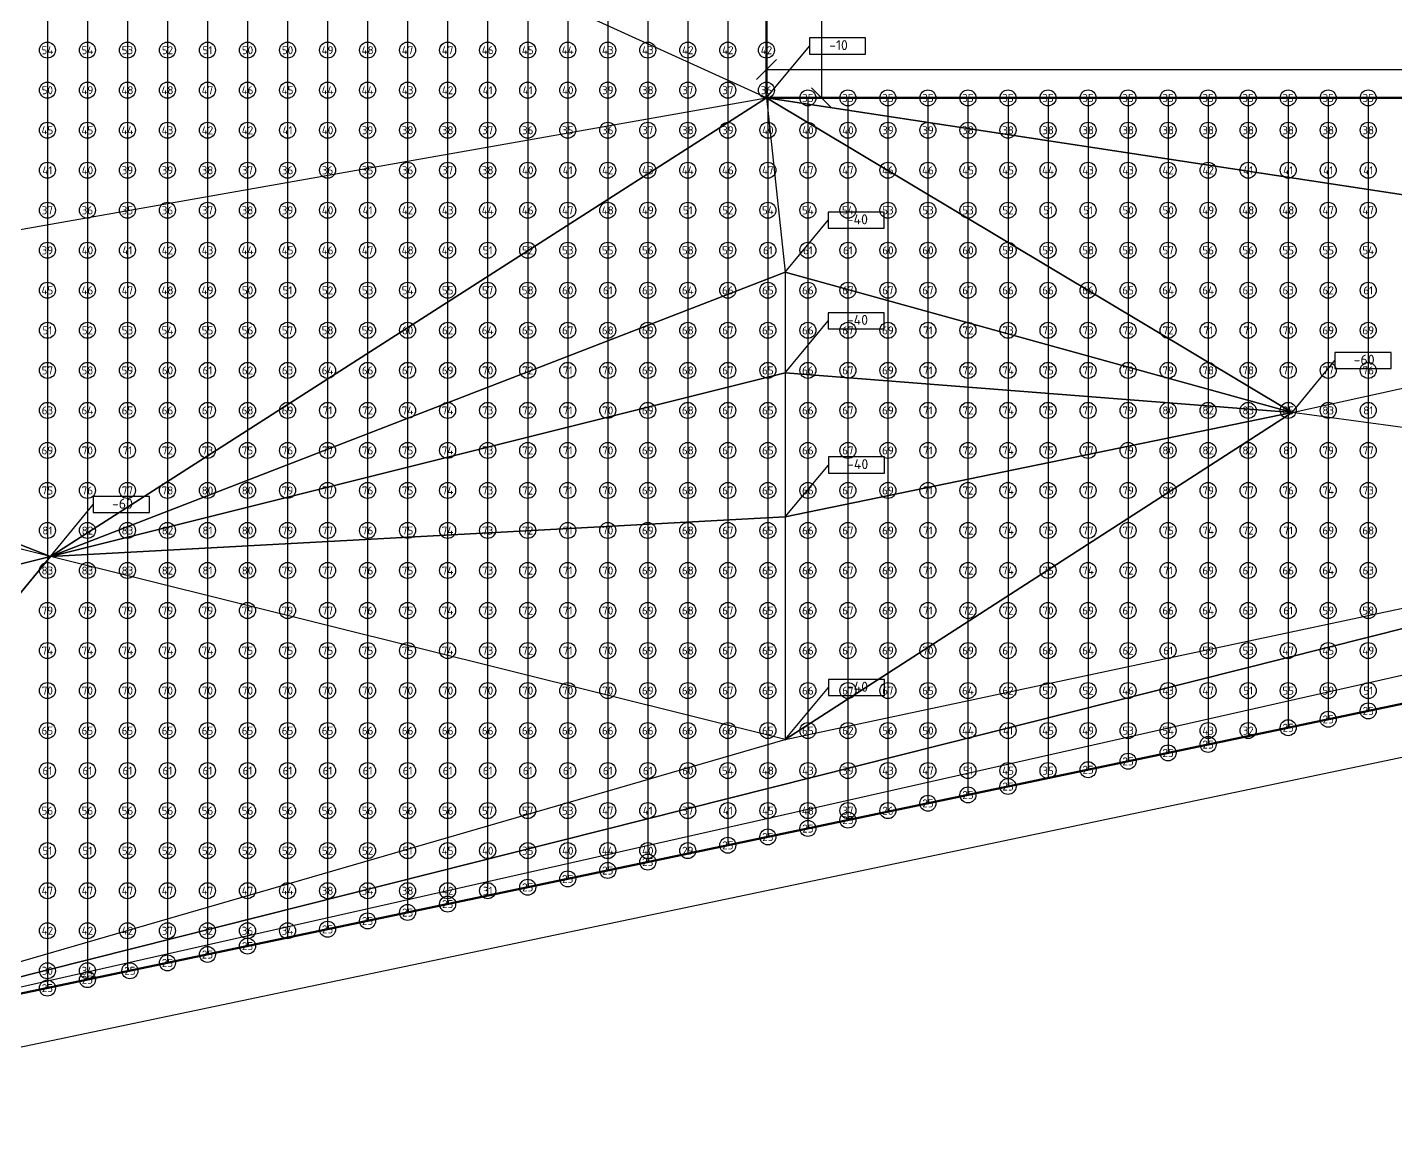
# Model space of a CAD drawing. Header units: millimetres. Extents: x 3543 to 412546, y -146359 to 38454.
# Drawn here: x 220609 to 237701, y -145965 to -132058 of the extents above; entities that cross this region are included whole.
import ezdxf
from ezdxf.enums import TextEntityAlignment as Align

# ---------------------------------------------------------------- set-up
doc = ezdxf.new("R2010")
doc.units = ezdxf.units.MM
doc.layers.add('контур', color=1, linetype='Continuous', lineweight=50)
doc.layers.add('размеры', color=7, linetype='Continuous', lineweight=5)
for name, color, linetype in [('линии_высот', 4, 'Continuous'), ('опоры_текстvb', 7, 'Continuous'), ('опорыvb', 7, 'Continuous'), ('сеткаvb', 8, 'Continuous')]:
    doc.layers.add(name, color=color, linetype=linetype)
doc.styles.add('isocpeur', font='isocpeur.ttf')
doc.dimstyles.new('ISO-25', dxfattribs={"dimtxt": 2.5, "dimasz": 2.5, "dimexe": 1.25, "dimexo": 0.625, "dimtad": 1, "dimdec": 0, "dimtxsty": 'isocpeur', "dimblk": 'OBLIQUE', "dimcen": 2.5, "dimadec": 0, "dimazin": 0, "dimtfac": 1, "dimtdec": 0, "dimtmove": 0, "dimatfit": 3, "dimfxl": 1, "dimarcsym": 0})

# ---------------------------------------------------------------- blocks, each defined once
blk = doc.blocks.new('otmetka_oporvb')
at = {"linetype": 'ByBlock', "lineweight": -2}
blk.add_hatch(color=0, dxfattribs=at).paths.add_polyline_path([(-38, -32, 1), (38, 32, 1)])
at = {"color": 0, "linetype": 'ByBlock', "lineweight": -2}
blk.add_line((0, 0), (2142, 2596), dxfattribs=at)
at = {"color": 0}
blk.add_lwpolyline([(2142, 2196), (4942, 2196), (4942, 2996), (2142, 2996)], close=True, dxfattribs=at)
at = {"color": 0, "linetype": 'ByBlock', "lineweight": -2, "style": 'isocpeur'}
blk.add_attdef('OTM', text='', height=500, dxfattribs=at).set_placement((3600, 2639), align=Align.MIDDLE_CENTER)
blk = doc.blocks.new('*U28')
at = {"linetype": 'ByBlock', "lineweight": -2}
blk.add_hatch(color=0, dxfattribs=at).paths.add_polyline_path([(-38, -32, 1), (38, 32, 1)])
at = {"color": 0, "linetype": 'ByBlock', "lineweight": -2}
blk.add_line((0, 0), (2147, 2596), dxfattribs=at)
at = {"color": 0}
blk.add_lwpolyline([(2147, 2196), (4947, 2196), (4947, 2996), (2147, 2996)], close=True, dxfattribs=at)
at = {"color": 0, "linetype": 'ByBlock', "lineweight": -2, "style": 'isocpeur'}
blk.add_attdef('OTM', text='', height=500, dxfattribs=at).set_placement((3606, 2639), align=Align.MIDDLE_CENTER)
blk = doc.blocks.new('*U29')
at = {"linetype": 'ByBlock', "lineweight": -2}
blk.add_hatch(color=0, dxfattribs=at).paths.add_polyline_path([(-38, -32, 1), (38, 32, 1)])
at = {"color": 0, "linetype": 'ByBlock', "lineweight": -2}
blk.add_line((0, 0), (2158, 2596), dxfattribs=at)
at = {"color": 0}
blk.add_lwpolyline([(2158, 2196), (4958, 2196), (4958, 2996), (2158, 2996)], close=True, dxfattribs=at)
at = {"color": 0, "linetype": 'ByBlock', "lineweight": -2, "style": 'isocpeur'}
blk.add_attdef('OTM', text='', height=500, dxfattribs=at).set_placement((3617, 2639), align=Align.MIDDLE_CENTER)
blk = doc.blocks.new('*U30')
at = {"linetype": 'ByBlock', "lineweight": -2}
blk.add_hatch(color=0, dxfattribs=at).paths.add_polyline_path([(-38, -32, 1), (38, 32, 1)])
at = {"color": 0, "linetype": 'ByBlock', "lineweight": -2}
blk.add_line((0, 0), (2151, 2596), dxfattribs=at)
at = {"color": 0}
blk.add_lwpolyline([(2151, 2196), (4951, 2196), (4951, 2996), (2151, 2996)], close=True, dxfattribs=at)
at = {"color": 0, "linetype": 'ByBlock', "lineweight": -2, "style": 'isocpeur'}
blk.add_attdef('OTM', text='', height=500, dxfattribs=at).set_placement((3609, 2639), align=Align.MIDDLE_CENTER)
blk = doc.blocks.new('opor_symbPRO')
at = {"color": 0, "ltscale": 20}
blk.add_circle((0, 0), 100, dxfattribs=at)
at = {"layer": 'опоры_текстvb', "color": 0, "linetype": 'ByBlock', "lineweight": -2, "style": 'isocpeur'}
blk.add_attdef('COL', text='', height=100, dxfattribs=at).set_placement((0, -1), align=Align.MIDDLE_CENTER)
blk = doc.blocks.new('_OBLIQUE')
at = {"color": 0, "linetype": 'ByBlock'}
blk.add_line((-0.5, -0.5), (0.5, 0.5), dxfattribs=at)
blk = doc.blocks.new('*D50')
at = {"layer": 'Defpoints', "color": 0, "transparency": 16777216}
for p in [(229842, -122842), (229842, -132940), (230530, -132940)]:
    blk.add_point(p, dxfattribs=at)
at = {"layer": 'размеры', "color": 0, "lineweight": -2, "transparency": 16777216}
for p, q in [((229904, -122842), (230655, -122842)), ((230530, -122842), (230530, -132940)), ((229904, -132940), (230655, -132940))]:
    blk.add_line(p, q, dxfattribs=at)
at = {"layer": 'размеры', "color": 0, "lineweight": -2, "transparency": 16777216, "xscale": 250, "yscale": 250, "zscale": 250}
for p, rotation in [((230530, -122842), 90), ((230530, -132940), 270)]:
    blk.add_blockref('_OBLIQUE', p, dxfattribs=dict(at, rotation=rotation))
at = {"layer": 'размеры', "color": 0, "transparency": 16777216, "insert": (230317, -127891), "char_height": 300, "attachment_point": 5, "rotation": 90, "style": 'isocpeur'}
blk.add_mtext('10097', dxfattribs=at)
blk = doc.blocks.new('*D51')
at = {"layer": 'Defpoints', "color": 0, "transparency": 16777216}
for p in [(261341, -132583), (229842, -132940), (261341, -132940)]:
    blk.add_point(p, dxfattribs=at)
at = {"layer": 'размеры', "color": 0, "lineweight": -2, "transparency": 16777216}
for p, q in [((229842, -132877), (229842, -132458)), ((261341, -132877), (261341, -132458)), ((229842, -132583), (261341, -132583))]:
    blk.add_line(p, q, dxfattribs=at)
at = {"layer": 'размеры', "color": 0, "lineweight": -2, "transparency": 16777216, "xscale": 250, "yscale": 250, "zscale": 250, "rotation": 180}
blk.add_blockref('_OBLIQUE', (229842, -132583), dxfattribs=at)
at = {"layer": 'размеры', "color": 0, "lineweight": -2, "transparency": 16777216, "xscale": 250, "yscale": 250, "zscale": 250}
blk.add_blockref('_OBLIQUE', (261341, -132583), dxfattribs=at)
at = {"layer": 'размеры', "color": 0, "transparency": 16777216, "insert": (245592, -132370), "char_height": 300, "attachment_point": 5, "style": 'isocpeur'}
blk.add_mtext('31500', dxfattribs=at)
blk = doc.blocks.new('*D49')
at = {"layer": 'Defpoints', "color": 0, "transparency": 16777216}
for p in [(299003, -127661), (215545, -145174), (215680, -145817)]:
    blk.add_point(p, dxfattribs=at)
at = {"layer": 'размеры', "color": 0, "lineweight": -2, "transparency": 16777216}
for p, q in [((299016, -127722), (299164, -128426)), ((299138, -128304), (215680, -145817)), ((215558, -145235), (215706, -145939))]:
    blk.add_line(p, q, dxfattribs=at)
at = {"layer": 'размеры', "color": 0, "lineweight": -2, "transparency": 16777216, "xscale": 250, "yscale": 250, "zscale": 250}
for p, rotation in [((299138, -128304), 11.85098422200823), ((215680, -145817), 191.8509842220083)]:
    blk.add_blockref('_OBLIQUE', p, dxfattribs=dict(at, rotation=rotation))
at = {"layer": 'размеры', "color": 0, "transparency": 16777216, "insert": (257365, -136852), "char_height": 300, "attachment_point": 5, "rotation": 11.851, "style": 'isocpeur'}
blk.add_mtext('85276', dxfattribs=at)

msp = doc.modelspace()

# ---------------------------------------------------------------- linework, layer by layer
at = {"layer": 'контур', "linetype": 'Continuous'}
msp.add_lwpolyline([(215545, -145173.6), (210858.8, -122842.2), (229841.6, -122842.2), (229841.6, -132939.6), (261341.5, -132939.6), (261341.5, -122842.2), (299003.2, -122842.2), (299003.2, -127660.7)], close=True, dxfattribs=at)
at = {"layer": 'линии_высот'}
for points in [[(252298.9, -136875.6), (215545, -145173.6), (299003.2, -127660.7)], [(220891.8, -128871.8), (213579.5, -135807), (229841.6, -132939.6)], [(220891.8, -128871.8), (229841.6, -130875.7), (229841.6, -132939.6)], [(220897.2, -138667.6), (213579.5, -135807), (229841.6, -132939.6)], [(220897.2, -138667.6), (229841.6, -132939.6), (230076.7, -135115.1)], [(236407.9, -136868.8), (229841.6, -132939.6), (230076.7, -135115.1)], [(229841.6, -132939.6), (236407.9, -136868.8), (244279.5, -135135.9)], [(229841.6, -132939.6), (244279.5, -135135.9), (261341.5, -132939.6)], [(220897.2, -138667.6), (230076.7, -135115.1), (230076.7, -136371.6)], [(236407.9, -136868.8), (230076.7, -135115.1), (230076.7, -136371.6)], [(236407.9, -136868.8), (244279.5, -135135.9), (244268.4, -137933.7)], [(220897.2, -138667.6), (213807, -136891.3), (213579.5, -135807)], [(220897.2, -138667.6), (230076.7, -136371.6), (230076.7, -138173.7)], [(236407.9, -136868.8), (230076.7, -136371.6), (230076.7, -138173.7)], [(220897.2, -138667.6), (213807, -136891.3), (214515.2, -140266.4)], [(244268.4, -137933.7), (252298.9, -136875.6), (215545, -145173.6)], [(236407.9, -136868.8), (230076.7, -138173.7), (230076.7, -140954.3)], [(244268.4, -137933.7), (236407.9, -136868.8), (230076.7, -140954.3)], [(215545, -145173.6), (230076.7, -140954.3), (244268.4, -137933.7)], [(220897.2, -138667.6), (230076.7, -138173.7), (230076.7, -140954.3)], [(220897.2, -138667.6), (214515.2, -140266.4), (215545, -145173.6)], [(220897.2, -138667.6), (215545, -145173.6), (230076.7, -140954.3)]]:
    msp.add_lwpolyline(points, close=True, dxfattribs=at)
at = {"layer": 'сеткаvb'}
for p, q in [((220858.8, -122842.2), (220858.8, -144058.5)), ((221358.8, -122842.2), (221358.8, -143953.6)), ((221858.8, -122842.2), (221858.8, -143848.7)), ((222358.8, -122842.2), (222358.8, -143743.7)), ((222858.8, -122842.2), (222858.8, -143638.8)), ((223358.8, -122842.2), (223358.8, -143533.9)), ((223858.8, -122842.2), (223858.8, -143429)), ((224358.8, -122842.2), (224358.8, -143324.1)), ((224858.8, -122842.2), (224858.8, -143219.1)), ((225358.8, -122842.2), (225358.8, -143114.2)), ((225858.8, -122842.2), (225858.8, -143009.3)), ((226358.8, -122842.2), (226358.8, -142904.4)), ((226858.8, -122842.2), (226858.8, -142799.5)), ((227358.8, -122842.2), (227358.8, -142694.5)), ((227858.8, -122842.2), (227858.8, -142589.6)), ((228358.8, -122842.2), (228358.8, -142484.7)), ((228858.8, -122842.2), (228858.8, -142379.8)), ((229358.8, -122842.2), (229358.8, -142274.9)), ((229858.8, -132939.6), (229858.8, -142169.9)), ((230358.8, -132939.6), (230358.8, -142065)), ((230858.8, -132939.6), (230858.8, -141960.1)), ((231358.8, -132939.6), (231358.8, -141855.2)), ((231858.8, -132939.6), (231858.8, -141750.3)), ((232358.8, -132939.6), (232358.8, -141645.4)), ((232858.8, -132939.6), (232858.8, -141540.4)), ((233358.8, -132939.6), (233358.8, -141435.5)), ((233858.8, -132939.6), (233858.8, -141330.6)), ((234358.8, -132939.6), (234358.8, -141225.7)), ((234858.8, -132939.6), (234858.8, -141120.8)), ((235358.8, -132939.6), (235358.8, -141015.8)), ((235858.8, -132939.6), (235858.8, -140910.9)), ((236358.8, -132939.6), (236358.8, -140806)), ((236858.8, -132939.6), (236858.8, -140701.1)), ((237358.8, -132939.6), (237358.8, -140596.2))]:
    msp.add_line(p, q, dxfattribs=at)
at = {"layer": 'сеткаvb', "linetype": 'Continuous'}
msp.add_line((229841.6, -122842.2), (229841.6, -132939.6), dxfattribs=at)

# ---------------------------------------------------------------- block references
at = {"xscale": 0.25, "yscale": 0.25, "zscale": 0.25}
for name, p, values in [('otmetka_oporvb', (229841.6, -132939.6), {'OTM': '-10'}), ('otmetka_oporvb', (230076.7, -135115.1), {'OTM': '-40'}), ('*U28', (230076.7, -136371.6), {'OTM': '-40'}), ('otmetka_oporvb', (236407.9, -136868.8), {'OTM': '-60'}), ('*U29', (230076.7, -138173.7), {'OTM': '-40'}), ('otmetka_oporvb', (220897.2, -138667.6), {'OTM': '-60'}), ('*U30', (230076.7, -140954.3), {'OTM': '-40'})]:
    msp.add_blockref(name, p, dxfattribs=at).add_auto_attribs(values)
at = {"layer": 'опорыvb', "color": 131}
for p, values in [((220858.8, -132342.2), {'COL': '54'}), ((221358.8, -132342.2), {'COL': '54'}), ((221858.8, -132342.2), {'COL': '53'}), ((222358.8, -132342.2), {'COL': '52'}), ((222858.8, -132342.2), {'COL': '51'}), ((223358.8, -132342.2), {'COL': '50'}), ((223858.8, -132342.2), {'COL': '50'}), ((220858.8, -132842.2), {'COL': '50'}), ((228858.8, -134342.2), {'COL': '51'}), ((229358.8, -134342.2), {'COL': '52'}), ((229858.8, -134342.2), {'COL': '54'}), ((230358.8, -134342.2), {'COL': '54'}), ((230858.8, -134342.2), {'COL': '54'}), ((231358.8, -134342.2), {'COL': '53'}), ((231858.8, -134342.2), {'COL': '53'}), ((232358.8, -134342.2), {'COL': '53'}), ((232858.8, -134342.2), {'COL': '52'}), ((233358.8, -134342.2), {'COL': '51'}), ((233858.8, -134342.2), {'COL': '51'}), ((234358.8, -134342.2), {'COL': '50'}), ((234858.8, -134342.2), {'COL': '50'}), ((226358.8, -134842.2), {'COL': '51'}), ((226858.8, -134842.2), {'COL': '52'}), ((227358.8, -134842.2), {'COL': '53'}), ((227858.8, -134842.2), {'COL': '55'}), ((228358.8, -134842.2), {'COL': '56'}), ((228858.8, -134842.2), {'COL': '58'}), ((229358.8, -134842.2), {'COL': '59'}), ((229858.8, -134842.2), {'COL': '61'}), ((230358.8, -134842.2), {'COL': '61'}), ((230858.8, -134842.2), {'COL': '61'}), ((231358.8, -134842.2), {'COL': '60'}), ((231858.8, -134842.2), {'COL': '60'}), ((232358.8, -134842.2), {'COL': '60'}), ((232858.8, -134842.2), {'COL': '59'}), ((233358.8, -134842.2), {'COL': '59'}), ((233858.8, -134842.2), {'COL': '58'}), ((234358.8, -134842.2), {'COL': '58'}), ((234858.8, -134842.2), {'COL': '57'}), ((235358.8, -134842.2), {'COL': '56'}), ((235858.8, -134842.2), {'COL': '56'}), ((236358.8, -134842.2), {'COL': '55'}), ((236858.8, -134842.2), {'COL': '55'}), ((237358.8, -134842.2), {'COL': '54'}), ((223358.8, -135342.2), {'COL': '50'}), ((223858.8, -135342.2), {'COL': '51'}), ((224358.8, -135342.2), {'COL': '52'}), ((224858.8, -135342.2), {'COL': '53'}), ((225358.8, -135342.2), {'COL': '54'}), ((225858.8, -135342.2), {'COL': '55'}), ((226358.8, -135342.2), {'COL': '57'}), ((226858.8, -135342.2), {'COL': '58'}), ((227358.8, -135342.2), {'COL': '60'}), ((227858.8, -135342.2), {'COL': '61'}), ((228358.8, -135342.2), {'COL': '63'}), ((228858.8, -135342.2), {'COL': '64'}), ((229358.8, -135342.2), {'COL': '66'}), ((229858.8, -135342.2), {'COL': '65'}), ((230358.8, -135342.2), {'COL': '66'}), ((230858.8, -135342.2), {'COL': '67'}), ((231358.8, -135342.2), {'COL': '67'}), ((231858.8, -135342.2), {'COL': '67'}), ((232358.8, -135342.2), {'COL': '67'}), ((232858.8, -135342.2), {'COL': '66'}), ((233358.8, -135342.2), {'COL': '66'}), ((233858.8, -135342.2), {'COL': '66'}), ((234358.8, -135342.2), {'COL': '65'}), ((234858.8, -135342.2), {'COL': '64'}), ((235358.8, -135342.2), {'COL': '64'}), ((235858.8, -135342.2), {'COL': '63'}), ((236358.8, -135342.2), {'COL': '63'}), ((236858.8, -135342.2), {'COL': '62'}), ((237358.8, -135342.2), {'COL': '61'}), ((220858.8, -135842.2), {'COL': '51'}), ((221358.8, -135842.2), {'COL': '52'}), ((221858.8, -135842.2), {'COL': '53'}), ((222358.8, -135842.2), {'COL': '54'}), ((222858.8, -135842.2), {'COL': '55'}), ((223358.8, -135842.2), {'COL': '56'}), ((223858.8, -135842.2), {'COL': '57'}), ((224358.8, -135842.2), {'COL': '58'}), ((224858.8, -135842.2), {'COL': '59'}), ((225358.8, -135842.2), {'COL': '60'}), ((225858.8, -135842.2), {'COL': '62'}), ((226358.8, -135842.2), {'COL': '64'}), ((226858.8, -135842.2), {'COL': '65'}), ((227358.8, -135842.2), {'COL': '67'}), ((227858.8, -135842.2), {'COL': '68'}), ((228358.8, -135842.2), {'COL': '69'}), ((228858.8, -135842.2), {'COL': '68'}), ((229358.8, -135842.2), {'COL': '67'}), ((229858.8, -135842.2), {'COL': '65'}), ((230358.8, -135842.2), {'COL': '66'}), ((230858.8, -135842.2), {'COL': '67'}), ((231358.8, -135842.2), {'COL': '69'}), ((231858.8, -135842.2), {'COL': '71'}), ((232358.8, -135842.2), {'COL': '72'}), ((232858.8, -135842.2), {'COL': '73'}), ((233358.8, -135842.2), {'COL': '73'}), ((233858.8, -135842.2), {'COL': '73'}), ((234358.8, -135842.2), {'COL': '72'}), ((234858.8, -135842.2), {'COL': '72'}), ((235358.8, -135842.2), {'COL': '71'}), ((235858.8, -135842.2), {'COL': '71'}), ((236358.8, -135842.2), {'COL': '70'}), ((236858.8, -135842.2), {'COL': '69'}), ((237358.8, -135842.2), {'COL': '69'}), ((220858.8, -136342.2), {'COL': '57'}), ((221358.8, -136342.2), {'COL': '58'}), ((221858.8, -136342.2), {'COL': '59'}), ((222358.8, -136342.2), {'COL': '60'}), ((222858.8, -136342.2), {'COL': '61'}), ((223358.8, -136342.2), {'COL': '62'}), ((223858.8, -136342.2), {'COL': '63'}), ((224358.8, -136342.2), {'COL': '64'}), ((224858.8, -136342.2), {'COL': '66'}), ((225358.8, -136342.2), {'COL': '67'}), ((225858.8, -136342.2), {'COL': '69'}), ((226358.8, -136342.2), {'COL': '70'}), ((226858.8, -136342.2), {'COL': '72'}), ((227358.8, -136342.2), {'COL': '71'}), ((227858.8, -136342.2), {'COL': '70'}), ((228358.8, -136342.2), {'COL': '69'}), ((228858.8, -136342.2), {'COL': '68'}), ((229358.8, -136342.2), {'COL': '67'}), ((229858.8, -136342.2), {'COL': '65'}), ((230358.8, -136342.2), {'COL': '66'}), ((230858.8, -136342.2), {'COL': '67'}), ((231358.8, -136342.2), {'COL': '69'}), ((231858.8, -136342.2), {'COL': '71'}), ((232358.8, -136342.2), {'COL': '72'}), ((232858.8, -136342.2), {'COL': '74'}), ((233358.8, -136342.2), {'COL': '75'}), ((233858.8, -136342.2), {'COL': '77'}), ((234358.8, -136342.2), {'COL': '79'}), ((234858.8, -136342.2), {'COL': '79'}), ((235358.8, -136342.2), {'COL': '78'}), ((235858.8, -136342.2), {'COL': '78'}), ((236358.8, -136342.2), {'COL': '77'}), ((236858.8, -136342.2), {'COL': '77'}), ((237358.8, -136342.2), {'COL': '76'}), ((220858.8, -136842.2), {'COL': '63'}), ((221358.8, -136842.2), {'COL': '64'}), ((221858.8, -136842.2), {'COL': '65'}), ((222358.8, -136842.2), {'COL': '66'}), ((222858.8, -136842.2), {'COL': '67'}), ((223358.8, -136842.2), {'COL': '68'}), ((223858.8, -136842.2), {'COL': '69'}), ((224358.8, -136842.2), {'COL': '71'}), ((224858.8, -136842.2), {'COL': '72'}), ((225358.8, -136842.2), {'COL': '74'}), ((225858.8, -136842.2), {'COL': '74'}), ((226358.8, -136842.2), {'COL': '73'}), ((226858.8, -136842.2), {'COL': '72'}), ((227358.8, -136842.2), {'COL': '71'}), ((227858.8, -136842.2), {'COL': '70'}), ((228358.8, -136842.2), {'COL': '69'}), ((228858.8, -136842.2), {'COL': '68'}), ((229358.8, -136842.2), {'COL': '67'}), ((229858.8, -136842.2), {'COL': '65'}), ((230358.8, -136842.2), {'COL': '66'}), ((230858.8, -136842.2), {'COL': '67'}), ((231358.8, -136842.2), {'COL': '69'}), ((231858.8, -136842.2), {'COL': '71'}), ((232358.8, -136842.2), {'COL': '72'}), ((232858.8, -136842.2), {'COL': '74'}), ((233358.8, -136842.2), {'COL': '75'}), ((233858.8, -136842.2), {'COL': '77'}), ((234358.8, -136842.2), {'COL': '79'}), ((220858.8, -137342.2), {'COL': '69'}), ((221358.8, -137342.2), {'COL': '70'}), ((221858.8, -137342.2), {'COL': '71'}), ((222358.8, -137342.2), {'COL': '72'}), ((222858.8, -137342.2), {'COL': '73'}), ((223358.8, -137342.2), {'COL': '75'}), ((223858.8, -137342.2), {'COL': '76'}), ((224358.8, -137342.2), {'COL': '77'}), ((224858.8, -137342.2), {'COL': '76'}), ((225358.8, -137342.2), {'COL': '75'}), ((225858.8, -137342.2), {'COL': '74'}), ((226358.8, -137342.2), {'COL': '73'}), ((226858.8, -137342.2), {'COL': '72'}), ((227358.8, -137342.2), {'COL': '71'}), ((227858.8, -137342.2), {'COL': '70'}), ((228358.8, -137342.2), {'COL': '69'}), ((228858.8, -137342.2), {'COL': '68'}), ((229358.8, -137342.2), {'COL': '67'}), ((229858.8, -137342.2), {'COL': '65'}), ((230358.8, -137342.2), {'COL': '66'}), ((230858.8, -137342.2), {'COL': '67'}), ((231358.8, -137342.2), {'COL': '69'}), ((231858.8, -137342.2), {'COL': '71'}), ((232358.8, -137342.2), {'COL': '72'}), ((232858.8, -137342.2), {'COL': '74'}), ((233358.8, -137342.2), {'COL': '75'}), ((233858.8, -137342.2), {'COL': '77'}), ((234358.8, -137342.2), {'COL': '79'}), ((236858.8, -137342.2), {'COL': '79'}), ((237358.8, -137342.2), {'COL': '77'}), ((220858.8, -137842.2), {'COL': '75'}), ((221358.8, -137842.2), {'COL': '76'}), ((221858.8, -137842.2), {'COL': '77'}), ((222358.8, -137842.2), {'COL': '78'}), ((223858.8, -137842.2), {'COL': '79'}), ((224358.8, -137842.2), {'COL': '77'}), ((224858.8, -137842.2), {'COL': '76'}), ((225358.8, -137842.2), {'COL': '75'}), ((225858.8, -137842.2), {'COL': '74'}), ((226358.8, -137842.2), {'COL': '73'}), ((226858.8, -137842.2), {'COL': '72'}), ((227358.8, -137842.2), {'COL': '71'}), ((227858.8, -137842.2), {'COL': '70'}), ((228358.8, -137842.2), {'COL': '69'}), ((228858.8, -137842.2), {'COL': '68'}), ((229358.8, -137842.2), {'COL': '67'}), ((229858.8, -137842.2), {'COL': '65'}), ((230358.8, -137842.2), {'COL': '66'}), ((230858.8, -137842.2), {'COL': '67'}), ((231358.8, -137842.2), {'COL': '69'}), ((231858.8, -137842.2), {'COL': '71'}), ((232358.8, -137842.2), {'COL': '72'}), ((232858.8, -137842.2), {'COL': '74'}), ((233358.8, -137842.2), {'COL': '75'}), ((233858.8, -137842.2), {'COL': '77'}), ((234358.8, -137842.2), {'COL': '79'}), ((235358.8, -137842.2), {'COL': '79'}), ((235858.8, -137842.2), {'COL': '77'}), ((236358.8, -137842.2), {'COL': '76'}), ((236858.8, -137842.2), {'COL': '74'}), ((237358.8, -137842.2), {'COL': '73'}), ((223858.8, -138342.2), {'COL': '79'}), ((224358.8, -138342.2), {'COL': '77'}), ((224858.8, -138342.2), {'COL': '76'}), ((225358.8, -138342.2), {'COL': '75'}), ((225858.8, -138342.2), {'COL': '74'}), ((226358.8, -138342.2), {'COL': '73'}), ((226858.8, -138342.2), {'COL': '72'}), ((227358.8, -138342.2), {'COL': '71'}), ((227858.8, -138342.2), {'COL': '70'}), ((228358.8, -138342.2), {'COL': '69'}), ((228858.8, -138342.2), {'COL': '68'}), ((229358.8, -138342.2), {'COL': '67'}), ((229858.8, -138342.2), {'COL': '65'}), ((230358.8, -138342.2), {'COL': '66'}), ((230858.8, -138342.2), {'COL': '67'}), ((231358.8, -138342.2), {'COL': '69'}), ((231858.8, -138342.2), {'COL': '71'}), ((232358.8, -138342.2), {'COL': '72'}), ((232858.8, -138342.2), {'COL': '74'}), ((233358.8, -138342.2), {'COL': '75'}), ((233858.8, -138342.2), {'COL': '77'}), ((234358.8, -138342.2), {'COL': '77'}), ((234858.8, -138342.2), {'COL': '75'}), ((235358.8, -138342.2), {'COL': '74'}), ((235858.8, -138342.2), {'COL': '72'}), ((236358.8, -138342.2), {'COL': '71'}), ((236858.8, -138342.2), {'COL': '69'}), ((237358.8, -138342.2), {'COL': '68'}), ((223858.8, -138842.2), {'COL': '79'}), ((224358.8, -138842.2), {'COL': '77'}), ((224858.8, -138842.2), {'COL': '76'}), ((225358.8, -138842.2), {'COL': '75'}), ((225858.8, -138842.2), {'COL': '74'}), ((226358.8, -138842.2), {'COL': '73'}), ((226858.8, -138842.2), {'COL': '72'}), ((227358.8, -138842.2), {'COL': '71'}), ((227858.8, -138842.2), {'COL': '70'}), ((228358.8, -138842.2), {'COL': '69'}), ((228858.8, -138842.2), {'COL': '68'}), ((229358.8, -138842.2), {'COL': '67'}), ((229858.8, -138842.2), {'COL': '65'}), ((230358.8, -138842.2), {'COL': '66'}), ((230858.8, -138842.2), {'COL': '67'}), ((231358.8, -138842.2), {'COL': '69'}), ((231858.8, -138842.2), {'COL': '71'}), ((232358.8, -138842.2), {'COL': '72'}), ((232858.8, -138842.2), {'COL': '74'}), ((233358.8, -138842.2), {'COL': '75'}), ((233858.8, -138842.2), {'COL': '74'}), ((234358.8, -138842.2), {'COL': '72'}), ((234858.8, -138842.2), {'COL': '71'}), ((235358.8, -138842.2), {'COL': '69'}), ((235858.8, -138842.2), {'COL': '67'}), ((236358.8, -138842.2), {'COL': '66'}), ((236858.8, -138842.2), {'COL': '64'}), ((237358.8, -138842.2), {'COL': '63'}), ((220858.8, -139342.2), {'COL': '79'}), ((221358.8, -139342.2), {'COL': '79'}), ((221858.8, -139342.2), {'COL': '79'}), ((222358.8, -139342.2), {'COL': '79'}), ((222858.8, -139342.2), {'COL': '79'}), ((223358.8, -139342.2), {'COL': '79'}), ((223858.8, -139342.2), {'COL': '79'}), ((224358.8, -139342.2), {'COL': '77'}), ((224858.8, -139342.2), {'COL': '76'}), ((225358.8, -139342.2), {'COL': '75'}), ((225858.8, -139342.2), {'COL': '74'}), ((226358.8, -139342.2), {'COL': '73'}), ((226858.8, -139342.2), {'COL': '72'}), ((227358.8, -139342.2), {'COL': '71'}), ((227858.8, -139342.2), {'COL': '70'}), ((228358.8, -139342.2), {'COL': '69'}), ((228858.8, -139342.2), {'COL': '68'}), ((229358.8, -139342.2), {'COL': '67'}), ((229858.8, -139342.2), {'COL': '65'}), ((230358.8, -139342.2), {'COL': '66'}), ((230858.8, -139342.2), {'COL': '67'}), ((231358.8, -139342.2), {'COL': '69'}), ((231858.8, -139342.2), {'COL': '71'}), ((232358.8, -139342.2), {'COL': '72'}), ((232858.8, -139342.2), {'COL': '72'}), ((233358.8, -139342.2), {'COL': '70'}), ((233858.8, -139342.2), {'COL': '69'}), ((234358.8, -139342.2), {'COL': '67'}), ((234858.8, -139342.2), {'COL': '66'}), ((235358.8, -139342.2), {'COL': '64'}), ((235858.8, -139342.2), {'COL': '63'}), ((236358.8, -139342.2), {'COL': '61'}), ((236858.8, -139342.2), {'COL': '59'}), ((237358.8, -139342.2), {'COL': '58'}), ((220858.8, -139842.2), {'COL': '74'}), ((221358.8, -139842.2), {'COL': '74'}), ((221858.8, -139842.2), {'COL': '74'}), ((222358.8, -139842.2), {'COL': '74'}), ((222858.8, -139842.2), {'COL': '74'}), ((223358.8, -139842.2), {'COL': '75'}), ((223858.8, -139842.2), {'COL': '75'}), ((224358.8, -139842.2), {'COL': '75'}), ((224858.8, -139842.2), {'COL': '75'}), ((225358.8, -139842.2), {'COL': '75'}), ((225858.8, -139842.2), {'COL': '74'}), ((226358.8, -139842.2), {'COL': '73'}), ((226858.8, -139842.2), {'COL': '72'}), ((227358.8, -139842.2), {'COL': '71'}), ((227858.8, -139842.2), {'COL': '70'}), ((228358.8, -139842.2), {'COL': '69'}), ((228858.8, -139842.2), {'COL': '68'}), ((229358.8, -139842.2), {'COL': '67'}), ((229858.8, -139842.2), {'COL': '65'}), ((230358.8, -139842.2), {'COL': '66'}), ((230858.8, -139842.2), {'COL': '67'}), ((231358.8, -139842.2), {'COL': '69'}), ((231858.8, -139842.2), {'COL': '70'}), ((232358.8, -139842.2), {'COL': '69'}), ((232858.8, -139842.2), {'COL': '67'}), ((233358.8, -139842.2), {'COL': '66'}), ((233858.8, -139842.2), {'COL': '64'}), ((234358.8, -139842.2), {'COL': '62'}), ((234858.8, -139842.2), {'COL': '61'}), ((235358.8, -139842.2), {'COL': '59'}), ((235858.8, -139842.2), {'COL': '53'}), ((220858.8, -140342.2), {'COL': '70'}), ((221358.8, -140342.2), {'COL': '70'}), ((221858.8, -140342.2), {'COL': '70'}), ((222358.8, -140342.2), {'COL': '70'}), ((222858.8, -140342.2), {'COL': '70'}), ((223358.8, -140342.2), {'COL': '70'}), ((223858.8, -140342.2), {'COL': '70'}), ((224358.8, -140342.2), {'COL': '70'}), ((224858.8, -140342.2), {'COL': '70'}), ((225358.8, -140342.2), {'COL': '70'}), ((225858.8, -140342.2), {'COL': '70'}), ((226358.8, -140342.2), {'COL': '70'}), ((226858.8, -140342.2), {'COL': '70'}), ((227358.8, -140342.2), {'COL': '70'}), ((227858.8, -140342.2), {'COL': '70'}), ((228358.8, -140342.2), {'COL': '69'}), ((228858.8, -140342.2), {'COL': '68'}), ((229358.8, -140342.2), {'COL': '67'}), ((229858.8, -140342.2), {'COL': '65'}), ((230358.8, -140342.2), {'COL': '66'}), ((230858.8, -140342.2), {'COL': '67'}), ((231358.8, -140342.2), {'COL': '67'}), ((231858.8, -140342.2), {'COL': '65'}), ((232358.8, -140342.2), {'COL': '64'}), ((232858.8, -140342.2), {'COL': '62'}), ((233358.8, -140342.2), {'COL': '57'}), ((233858.8, -140342.2), {'COL': '52'}), ((235858.8, -140342.2), {'COL': '51'}), ((236358.8, -140342.2), {'COL': '55'}), ((236858.8, -140342.2), {'COL': '59'}), ((237358.8, -140342.2), {'COL': '51'}), ((220858.8, -140842.2), {'COL': '65'}), ((221358.8, -140842.2), {'COL': '65'}), ((221858.8, -140842.2), {'COL': '65'}), ((222358.8, -140842.2), {'COL': '65'}), ((222858.8, -140842.2), {'COL': '65'}), ((223358.8, -140842.2), {'COL': '65'}), ((223858.8, -140842.2), {'COL': '65'}), ((224358.8, -140842.2), {'COL': '65'}), ((224858.8, -140842.2), {'COL': '66'}), ((225358.8, -140842.2), {'COL': '66'}), ((225858.8, -140842.2), {'COL': '66'}), ((226358.8, -140842.2), {'COL': '66'}), ((226858.8, -140842.2), {'COL': '66'}), ((227358.8, -140842.2), {'COL': '66'}), ((227858.8, -140842.2), {'COL': '66'}), ((228358.8, -140842.2), {'COL': '66'}), ((228858.8, -140842.2), {'COL': '66'}), ((229358.8, -140842.2), {'COL': '66'}), ((229858.8, -140842.2), {'COL': '65'}), ((230358.8, -140842.2), {'COL': '65'}), ((230858.8, -140842.2), {'COL': '62'}), ((231358.8, -140842.2), {'COL': '56'}), ((231858.8, -140842.2), {'COL': '50'}), ((234358.8, -140842.2), {'COL': '53'}), ((234858.8, -140842.2), {'COL': '54'}), ((220858.8, -141342.2), {'COL': '61'}), ((221358.8, -141342.2), {'COL': '61'}), ((221858.8, -141342.2), {'COL': '61'}), ((222358.8, -141342.2), {'COL': '61'}), ((222858.8, -141342.2), {'COL': '61'}), ((223358.8, -141342.2), {'COL': '61'}), ((223858.8, -141342.2), {'COL': '61'}), ((224358.8, -141342.2), {'COL': '61'}), ((224858.8, -141342.2), {'COL': '61'}), ((225358.8, -141342.2), {'COL': '61'}), ((225858.8, -141342.2), {'COL': '61'}), ((226358.8, -141342.2), {'COL': '61'}), ((226858.8, -141342.2), {'COL': '61'}), ((227358.8, -141342.2), {'COL': '61'}), ((227858.8, -141342.2), {'COL': '61'}), ((228358.8, -141342.2), {'COL': '61'}), ((228858.8, -141342.2), {'COL': '60'}), ((229358.8, -141342.2), {'COL': '54'}), ((232358.8, -141342.2), {'COL': '51'}), ((220858.8, -141842.2), {'COL': '56'}), ((221358.8, -141842.2), {'COL': '56'}), ((221858.8, -141842.2), {'COL': '56'}), ((222358.8, -141842.2), {'COL': '56'}), ((222858.8, -141842.2), {'COL': '56'}), ((223358.8, -141842.2), {'COL': '56'}), ((223858.8, -141842.2), {'COL': '56'}), ((224358.8, -141842.2), {'COL': '56'}), ((224858.8, -141842.2), {'COL': '56'}), ((225358.8, -141842.2), {'COL': '56'}), ((225858.8, -141842.2), {'COL': '56'}), ((226358.8, -141842.2), {'COL': '57'}), ((226858.8, -141842.2), {'COL': '57'}), ((227358.8, -141842.2), {'COL': '53'}), ((220858.8, -142342.2), {'COL': '51'}), ((221358.8, -142342.2), {'COL': '51'}), ((221858.8, -142342.2), {'COL': '52'}), ((222358.8, -142342.2), {'COL': '52'}), ((222858.8, -142342.2), {'COL': '52'}), ((223358.8, -142342.2), {'COL': '52'}), ((223858.8, -142342.2), {'COL': '52'}), ((224358.8, -142342.2), {'COL': '52'}), ((224858.8, -142342.2), {'COL': '52'}), ((225358.8, -142342.2), {'COL': '51'})]:
    msp.add_blockref('opor_symbPRO', p, dxfattribs=at).add_auto_attribs(values)
at = {"layer": 'опорыvb', "color": 92}
for p, values in [((224358.8, -132342.2), {'COL': '49'}), ((224858.8, -132342.2), {'COL': '48'}), ((225358.8, -132342.2), {'COL': '47'}), ((225858.8, -132342.2), {'COL': '47'}), ((226358.8, -132342.2), {'COL': '46'}), ((226858.8, -132342.2), {'COL': '45'}), ((227358.8, -132342.2), {'COL': '44'}), ((227858.8, -132342.2), {'COL': '43'}), ((228358.8, -132342.2), {'COL': '43'}), ((228858.8, -132342.2), {'COL': '42'}), ((229358.8, -132342.2), {'COL': '42'}), ((229841.6, -132342.2), {'COL': '42'}), ((221358.8, -132842.2), {'COL': '49'}), ((221858.8, -132842.2), {'COL': '48'}), ((222358.8, -132842.2), {'COL': '48'}), ((222858.8, -132842.2), {'COL': '47'}), ((223358.8, -132842.2), {'COL': '46'}), ((223858.8, -132842.2), {'COL': '45'}), ((224358.8, -132842.2), {'COL': '44'}), ((224858.8, -132842.2), {'COL': '44'}), ((225358.8, -132842.2), {'COL': '43'}), ((225858.8, -132842.2), {'COL': '42'}), ((226358.8, -132842.2), {'COL': '41'}), ((226858.8, -132842.2), {'COL': '41'}), ((227358.8, -132842.2), {'COL': '40'}), ((227858.8, -132842.2), {'COL': '39'}), ((228358.8, -132842.2), {'COL': '38'}), ((228858.8, -132842.2), {'COL': '37'}), ((229358.8, -132842.2), {'COL': '37'}), ((229841.6, -132842.2), {'COL': '36'}), ((230358.8, -132939.6), {'COL': '35'}), ((230858.8, -132939.6), {'COL': '35'}), ((231358.8, -132939.6), {'COL': '35'}), ((231858.8, -132939.6), {'COL': '35'}), ((232358.8, -132939.6), {'COL': '35'}), ((232858.8, -132939.6), {'COL': '35'}), ((233358.8, -132939.6), {'COL': '35'}), ((233858.8, -132939.6), {'COL': '35'}), ((234358.8, -132939.6), {'COL': '35'}), ((234858.8, -132939.6), {'COL': '35'}), ((235358.8, -132939.6), {'COL': '35'}), ((235858.8, -132939.6), {'COL': '35'}), ((236358.8, -132939.6), {'COL': '35'}), ((236858.8, -132939.6), {'COL': '35'}), ((237358.8, -132939.6), {'COL': '35'}), ((220858.8, -133342.2), {'COL': '45'}), ((221358.8, -133342.2), {'COL': '45'}), ((221858.8, -133342.2), {'COL': '44'}), ((222358.8, -133342.2), {'COL': '43'}), ((222858.8, -133342.2), {'COL': '42'}), ((223358.8, -133342.2), {'COL': '42'}), ((223858.8, -133342.2), {'COL': '41'}), ((224358.8, -133342.2), {'COL': '40'}), ((224858.8, -133342.2), {'COL': '39'}), ((225358.8, -133342.2), {'COL': '38'}), ((225858.8, -133342.2), {'COL': '38'}), ((226358.8, -133342.2), {'COL': '37'}), ((226858.8, -133342.2), {'COL': '36'}), ((227358.8, -133342.2), {'COL': '35'}), ((227858.8, -133342.2), {'COL': '36'}), ((228358.8, -133342.2), {'COL': '37'}), ((228858.8, -133342.2), {'COL': '38'}), ((229358.8, -133342.2), {'COL': '39'}), ((229858.8, -133342.2), {'COL': '40'}), ((230358.8, -133342.2), {'COL': '40'}), ((230858.8, -133342.2), {'COL': '40'}), ((231358.8, -133342.2), {'COL': '39'}), ((231858.8, -133342.2), {'COL': '39'}), ((232358.8, -133342.2), {'COL': '38'}), ((232858.8, -133342.2), {'COL': '38'}), ((233358.8, -133342.2), {'COL': '38'}), ((233858.8, -133342.2), {'COL': '38'}), ((234358.8, -133342.2), {'COL': '38'}), ((234858.8, -133342.2), {'COL': '38'}), ((235358.8, -133342.2), {'COL': '38'}), ((235858.8, -133342.2), {'COL': '38'}), ((236358.8, -133342.2), {'COL': '38'}), ((236858.8, -133342.2), {'COL': '38'}), ((237358.8, -133342.2), {'COL': '38'}), ((220858.8, -133842.2), {'COL': '41'}), ((221358.8, -133842.2), {'COL': '40'}), ((221858.8, -133842.2), {'COL': '39'}), ((222358.8, -133842.2), {'COL': '39'}), ((222858.8, -133842.2), {'COL': '38'}), ((223358.8, -133842.2), {'COL': '37'}), ((223858.8, -133842.2), {'COL': '36'}), ((224358.8, -133842.2), {'COL': '36'}), ((224858.8, -133842.2), {'COL': '35'}), ((225358.8, -133842.2), {'COL': '36'}), ((225858.8, -133842.2), {'COL': '37'}), ((226358.8, -133842.2), {'COL': '38'}), ((226858.8, -133842.2), {'COL': '40'}), ((227358.8, -133842.2), {'COL': '41'}), ((227858.8, -133842.2), {'COL': '42'}), ((228358.8, -133842.2), {'COL': '43'}), ((228858.8, -133842.2), {'COL': '44'}), ((229358.8, -133842.2), {'COL': '46'}), ((229858.8, -133842.2), {'COL': '47'}), ((230358.8, -133842.2), {'COL': '47'}), ((230858.8, -133842.2), {'COL': '47'}), ((231358.8, -133842.2), {'COL': '46'}), ((231858.8, -133842.2), {'COL': '46'}), ((232358.8, -133842.2), {'COL': '45'}), ((232858.8, -133842.2), {'COL': '45'}), ((233358.8, -133842.2), {'COL': '44'}), ((233858.8, -133842.2), {'COL': '43'}), ((234358.8, -133842.2), {'COL': '43'}), ((234858.8, -133842.2), {'COL': '42'}), ((235358.8, -133842.2), {'COL': '42'}), ((235858.8, -133842.2), {'COL': '41'}), ((236358.8, -133842.2), {'COL': '41'}), ((236858.8, -133842.2), {'COL': '41'}), ((237358.8, -133842.2), {'COL': '41'}), ((220858.8, -134342.2), {'COL': '37'}), ((221358.8, -134342.2), {'COL': '36'}), ((221858.8, -134342.2), {'COL': '35'}), ((222358.8, -134342.2), {'COL': '36'}), ((222858.8, -134342.2), {'COL': '37'}), ((223358.8, -134342.2), {'COL': '38'}), ((223858.8, -134342.2), {'COL': '39'}), ((224358.8, -134342.2), {'COL': '40'}), ((224858.8, -134342.2), {'COL': '41'}), ((225358.8, -134342.2), {'COL': '42'}), ((225858.8, -134342.2), {'COL': '43'}), ((226358.8, -134342.2), {'COL': '44'}), ((226858.8, -134342.2), {'COL': '46'}), ((227358.8, -134342.2), {'COL': '47'}), ((227858.8, -134342.2), {'COL': '48'}), ((228358.8, -134342.2), {'COL': '49'}), ((235358.8, -134342.2), {'COL': '49'}), ((235858.8, -134342.2), {'COL': '48'}), ((236358.8, -134342.2), {'COL': '48'}), ((236858.8, -134342.2), {'COL': '47'}), ((237358.8, -134342.2), {'COL': '47'}), ((220858.8, -134842.2), {'COL': '39'}), ((221358.8, -134842.2), {'COL': '40'}), ((221858.8, -134842.2), {'COL': '41'}), ((222358.8, -134842.2), {'COL': '42'}), ((222858.8, -134842.2), {'COL': '43'}), ((223358.8, -134842.2), {'COL': '44'}), ((223858.8, -134842.2), {'COL': '45'}), ((224358.8, -134842.2), {'COL': '46'}), ((224858.8, -134842.2), {'COL': '47'}), ((225358.8, -134842.2), {'COL': '48'}), ((225858.8, -134842.2), {'COL': '49'}), ((220858.8, -135342.2), {'COL': '45'}), ((221358.8, -135342.2), {'COL': '46'}), ((221858.8, -135342.2), {'COL': '47'}), ((222358.8, -135342.2), {'COL': '48'}), ((222858.8, -135342.2), {'COL': '49'}), ((236358.8, -139842.2), {'COL': '47'}), ((236858.8, -139842.2), {'COL': '45'}), ((237358.8, -139842.2), {'COL': '49'}), ((234358.8, -140342.2), {'COL': '46'}), ((234858.8, -140342.2), {'COL': '43'}), ((235358.8, -140342.2), {'COL': '47'}), ((232358.8, -140842.2), {'COL': '44'}), ((232858.8, -140842.2), {'COL': '41'}), ((233358.8, -140842.2), {'COL': '45'}), ((233858.8, -140842.2), {'COL': '49'}), ((235358.8, -140842.2), {'COL': '43'}), ((229858.8, -141342.2), {'COL': '48'}), ((230358.8, -141342.2), {'COL': '43'}), ((230858.8, -141342.2), {'COL': '39'}), ((231358.8, -141342.2), {'COL': '43'}), ((231858.8, -141342.2), {'COL': '47'}), ((232858.8, -141342.2), {'COL': '45'}), ((233358.8, -141342.2), {'COL': '35'}), ((227858.8, -141842.2), {'COL': '47'}), ((228358.8, -141842.2), {'COL': '41'}), ((228858.8, -141842.2), {'COL': '37'}), ((229358.8, -141842.2), {'COL': '41'}), ((229858.8, -141842.2), {'COL': '45'}), ((230358.8, -141842.2), {'COL': '48'}), ((230858.8, -141842.2), {'COL': '37'}), ((225858.8, -142342.2), {'COL': '45'}), ((226358.8, -142342.2), {'COL': '40'}), ((226858.8, -142342.2), {'COL': '35'}), ((227358.8, -142342.2), {'COL': '40'}), ((227858.8, -142342.2), {'COL': '44'}), ((228358.8, -142342.2), {'COL': '40'}), ((220858.8, -142842.2), {'COL': '47'}), ((221358.8, -142842.2), {'COL': '47'}), ((221858.8, -142842.2), {'COL': '47'}), ((222358.8, -142842.2), {'COL': '47'}), ((222858.8, -142842.2), {'COL': '47'}), ((223358.8, -142842.2), {'COL': '47'}), ((223858.8, -142842.2), {'COL': '44'}), ((224358.8, -142842.2), {'COL': '38'}), ((225358.8, -142842.2), {'COL': '38'}), ((225858.8, -142842.2), {'COL': '42'}), ((220858.8, -143342.2), {'COL': '42'}), ((221358.8, -143342.2), {'COL': '42'}), ((221858.8, -143342.2), {'COL': '42'}), ((222358.8, -143342.2), {'COL': '37'}), ((223358.8, -143342.2), {'COL': '36'})]:
    msp.add_blockref('opor_symbPRO', p, dxfattribs=at).add_auto_attribs(values)
at = {"layer": 'опорыvb', "color": 30}
for p, values in [((234858.8, -136842.2), {'COL': '80'}), ((235358.8, -136842.2), {'COL': '82'}), ((235858.8, -136842.2), {'COL': '83'}), ((236358.8, -136842.2), {'COL': '85'}), ((236858.8, -136842.2), {'COL': '83'}), ((237358.8, -136842.2), {'COL': '81'}), ((234858.8, -137342.2), {'COL': '80'}), ((235358.8, -137342.2), {'COL': '82'}), ((235858.8, -137342.2), {'COL': '82'}), ((236358.8, -137342.2), {'COL': '81'}), ((222858.8, -137842.2), {'COL': '80'}), ((223358.8, -137842.2), {'COL': '80'}), ((234858.8, -137842.2), {'COL': '80'}), ((220858.8, -138342.2), {'COL': '81'}), ((221358.8, -138342.2), {'COL': '82'}), ((221858.8, -138342.2), {'COL': '83'}), ((222358.8, -138342.2), {'COL': '82'}), ((222858.8, -138342.2), {'COL': '81'}), ((223358.8, -138342.2), {'COL': '80'}), ((220858.8, -138842.2), {'COL': '83'}), ((221358.8, -138842.2), {'COL': '83'}), ((221858.8, -138842.2), {'COL': '83'}), ((222358.8, -138842.2), {'COL': '82'}), ((222858.8, -138842.2), {'COL': '81'}), ((223358.8, -138842.2), {'COL': '80'})]:
    msp.add_blockref('opor_symbPRO', p, dxfattribs=at).add_auto_attribs(values)
at = {"layer": 'опорыvb', "color": 1}
for p, values in [((237358.8, -140596.2), {'COL': '25'}), ((236858.8, -140701.1), {'COL': '25'}), ((235858.8, -140842.2), {'COL': '32'}), ((236358.8, -140806), {'COL': '25'}), ((235358.8, -141015.8), {'COL': '25'}), ((234358.8, -141225.7), {'COL': '25'}), ((234858.8, -141120.8), {'COL': '25'}), ((233858.8, -141330.6), {'COL': '25'}), ((232858.8, -141540.4), {'COL': '25'}), ((231858.8, -141750.3), {'COL': '25'}), ((232358.8, -141645.4), {'COL': '25'}), ((230858.8, -141960.1), {'COL': '25'}), ((231358.8, -141842.2), {'COL': '26'}), ((230358.8, -142065), {'COL': '25'}), ((229358.8, -142274.9), {'COL': '25'}), ((229858.8, -142169.9), {'COL': '25'}), ((228858.8, -142342.2), {'COL': '29'}), ((227858.8, -142589.6), {'COL': '25'}), ((228358.8, -142484.7), {'COL': '25'}), ((226858.8, -142799.5), {'COL': '25'}), ((227358.8, -142694.5), {'COL': '25'}), ((224858.8, -142842.2), {'COL': '34'}), ((226358.8, -142842.2), {'COL': '31'}), ((225358.8, -143114.2), {'COL': '25'}), ((225858.8, -143009.3), {'COL': '25'}), ((224358.8, -143324.1), {'COL': '25'}), ((224858.8, -143219.1), {'COL': '25'}), ((222858.8, -143342.2), {'COL': '32'}), ((223858.8, -143342.2), {'COL': '34'}), ((222858.8, -143638.8), {'COL': '25'}), ((223358.8, -143533.9), {'COL': '25'}), ((220858.8, -143842.2), {'COL': '30'}), ((221358.8, -143842.2), {'COL': '34'}), ((221889.8, -143842.2), {'COL': '25'}), ((222358.8, -143743.7), {'COL': '25'}), ((221358.8, -143953.6), {'COL': '25'}), ((220858.8, -144058.5), {'COL': '25'})]:
    msp.add_blockref('opor_symbPRO', p, dxfattribs=at).add_auto_attribs(values)

# ---------------------------------------------------------------- dimensions: what is measured, and where the dimension line sits
at = {"layer": 'размеры'}
dim = msp.add_linear_dim(base=(230529.9, -132939.6), p1=(229841.6, -122842.2), p2=(229841.6, -132939.6), angle=90, dimstyle='ISO-25', dxfattribs=at)
dim.commit()
dim.dimension.update_dxf_attribs({"geometry": '*D50', "text_midpoint": (230317.4, -127890.9)})
dim = msp.add_aligned_dim(p1=(299003.2, -127660.7), p2=(215545, -145173.6), distance=657, dimstyle='ISO-25', dxfattribs=at)
dim.commit()
dim.dimension.update_dxf_attribs({"geometry": '*D49', "text_midpoint": (257365.4, -136852.1)})
dim = msp.add_linear_dim(base=(261341.5, -132582.8), p1=(229841.6, -132939.6), p2=(261341.5, -132939.6), dimstyle='ISO-25', dxfattribs=at)
dim.commit()
dim.dimension.update_dxf_attribs({"geometry": '*D51', "text_midpoint": (245591.5, -132370.3)})

doc.saveas('drawing.dxf')
